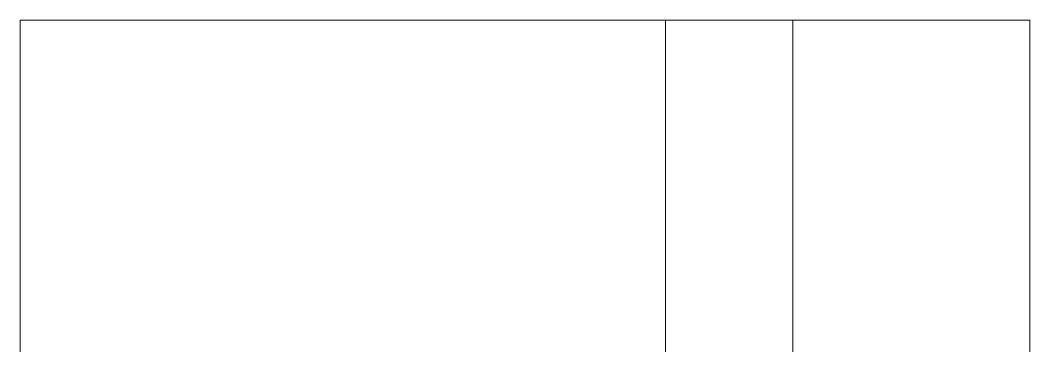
# Model space of a CAD drawing. Header units: millimetres. Extents: x 2336463 to 2579121, y 595385 to 778077.
# Drawn here: x 2535120 to 2539405, y 692623 to 694005 of the extents above; entities that cross this region are included whole.
import ezdxf

# ---------------------------------------------------------------- set-up
doc = ezdxf.new("R2010")
doc.units = ezdxf.units.MM
doc.header["$MEASUREMENT"] = 0
doc.layers.add('1 Планировка_Ном._пера__1', color=7, linetype='Continuous', lineweight=13)

msp = doc.modelspace()

# ---------------------------------------------------------------- linework, layer by layer
at = {"layer": '1 Планировка_Ном._пера__1', "color": 7, "linetype": 'Continuous', "lineweight": 13}
for p, q in [((2535120.2, 694004.8), (2539405.2, 694004.8)), ((2535120.2, 689004.8), (2535120.2, 694004.8)), ((2537859.2, 689004.8), (2537859.2, 694004.8)), ((2537859.2, 694004.8), (2538399.2, 694004.8)), ((2538399.2, 694004.8), (2538399.2, 689004.8)), ((2539405.2, 694004.8), (2539405.2, 689004.8))]:
    msp.add_line(p, q, dxfattribs=at)

doc.saveas('drawing.dxf')
